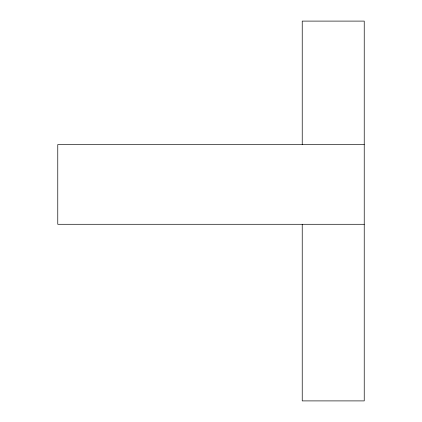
<?xml version="1.0" encoding="UTF-8"?>
<svg xmlns="http://www.w3.org/2000/svg" width="422" height="422" viewBox="0 0 422 422"><rect width="100%" height="100%" fill="white"/><g stroke="black" fill="none" stroke-linecap="round" stroke-linejoin="round"><path stroke-width="0.63" d="M302.231 224.288L302.231 400.9L364.233 400.9L364.233 21.1L302.231 21.1L302.231 144.572M364.233 144.572L57.767 144.572L57.767 224.288L364.233 224.288"/></g></svg>
